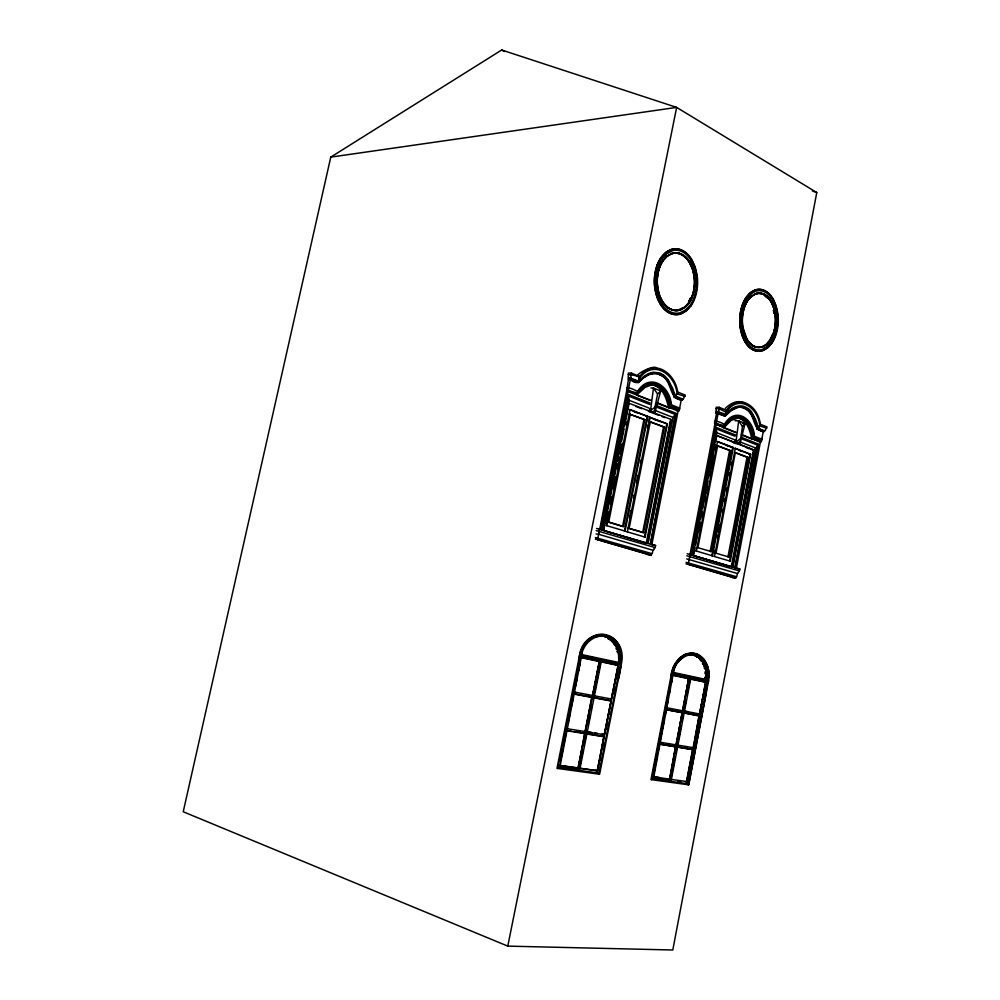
<?xml version="1.0" encoding="UTF-8"?>
<svg xmlns="http://www.w3.org/2000/svg" width="1000" height="1000" viewBox="0 0 1000 1000"><rect width="100%" height="100%" fill="white"/><g stroke="black" fill="none" stroke-linecap="round" stroke-linejoin="round"><path stroke-width="1.5" d="M705.987 679.463L705.888 670.212L702.775 662.113L706.1 670.263L706.2 679.5M651.012 387.95L653.475 388.025L660.738 390.962L657.6 394.025L655 407.125L654.95 412.388L649.05 411.362M604.288 636.337C600.037 634.625 615.688 639.663 615.662 643.475C619.688 648.938 620.988 656.1 619.913 662.725L618.612 662.463L618.9 656.1L617.95 650.625L614.138 642.938L616.737 646.875L618.513 652L618.825 662.5M639.7 376.587L631.512 373.125L628.438 373.062L628.4 375.062A3.5 2.362 -88.2 0 1 628.288 376.15A5.362 3.6 -88.1 0 0 628.2 376.7A2.375 1.6 -88.1 0 0 628.175 377.212L638.675 381.138L643.575 376.562L648.5 373.575L653.35 372.188L660.212 373.113L664.4 375.712L668.138 379.8L672.8 388.525L675.175 395.95L682.7 399L682.55 399.725L680.362 399.65M735.037 420.688L738.7 420.863L745.138 423.475L742.475 426.475L739.9 443.75L733.612 442.5M726.575 410.412L719.325 407.337L716.263 407.225L716.225 409.087A3.287 2.1 -87 0 1 716.112 410.125A5.038 3.2 -87 0 0 716.038 410.637A2.237 1.425 -87 0 0 716.012 411.125L725.863 414.312A1.887 1.45 71 0 0 725.888 413.85A4.537 3.462 71 0 0 725.863 413.4L726 413.562M639.15 379.438L638.95 379.6A2.925 2.138 73.7 0 1 638.938 378.875C642.337 375.625 629.688 374.938 628.175 374.55M705.337 679.325L707.275 679.725C709.163 669.737 704.312 656.712 693.2 655.013L693.925 655.175M705.512 678L705.413 676.625M738.238 418.013L731.175 420.375L724.038 427.537L714.7 423.663M671.125 676.1C671.7 663.913 682.663 649.825 696 653.7M579.15 658.425C581.675 623.2 628.775 629.188 621.35 664.062L599.612 774.237L556.987 768.375L579.6 655.188M628.425 389.25L630.363 379.637L628.438 379.462L628.45 377.85M631.213 374.738L630.662 377.75M630.475 378.825L630.35 379.513L638.275 382.713L643.337 377.962L648.162 375.037M618.075 680.413C622.6 663.863 625.812 636.75 602.525 634.138C590.788 633.875 581.838 644.4 579.675 655.2L621.35 664.062L621 665.612M738.538 572.125L737.738 573.438M654.163 548.812L654.038 549.4A1.262 1.25 55.6 0 1 653.225 550.225M599.212 531.05L598.638 534.1M738.213 407.362L731.838 409.988L725.163 416.163L716.237 413.237L716.25 411.725M714.7 424.288L715.875 424.75M599.725 529.312L626.75 390.475M762.013 438.237L761.825 439.212L754.388 436.238C753.838 419.113 735.438 405.613 724.463 424.288C710.288 417.137 712.35 424.312 724.613 425.538M762.05 438.05L763.25 431.712C751.438 429.738 755.8 411.688 743.863 408.062M761.513 440.887L753.938 437.512C753.5 420.425 735.212 407.025 724.4 425.75M816.775 192.55L672.788 950L507.788 946.125L183.225 811.762L330.763 157.125L501.688 50L676.65 107.4L816.775 192.55L812.387 190.987M734.438 452.463L747.013 457.262L727.938 556.862L728.888 556.987L747.962 457.325L735.387 452.525L716.05 553.062L715.1 552.938L728.888 556.987M686.3 782.588L692.65 749.237L677.1 746.7M693.175 747.675L699.137 715.525L693.4 748.45M699.3 714.663L706.175 681.688M686.688 781.562L692.862 749.287M699.613 713.988L705.738 682.013L689.788 678.625M687.225 783.662L705.85 680.4M730.238 561.188L750.688 454.275L735.3 448.35L734.675 448.312L750.05 454.225L729.613 561.112L730.238 561.188L713.875 556.35M687.962 784.737L707.837 680.825M688.65 784.825L705.55 696.388L708.825 672.1L707.837 667.013L703.587 658.962L697.725 654.375L691.988 653.025L684.725 654.575L679.237 658.538L673.988 665.837L671.612 673.075L650.975 779.6L688.7 784.837L708.562 680.975C710.575 670.975 707.175 658.425 697.113 654.1M731.25 566.95L753.612 449.95L716.488 435.5M715.612 441.6L716.787 435.513L753.913 449.963L731.963 567.013M736.575 544.05L732.188 567.038L733.512 567.425M737.163 540.988L741.55 518M742.138 514.938L748.575 481.225M749.163 478.162L753.55 455.175M754.137 452.113L754.725 449.05M733.037 567.312L755.875 447.975A1.45 0.825 -28.6 0 0 756.175 447.7M740.713 438.488L757.887 445.25L735.025 567.875L758.637 444.137L741.625 437.425M735.25 568.062L736.35 568.212L760.413 442.038L741.85 434.663M732.362 577.612L735.675 578.075L735.95 576.613M687.188 553.75L739.85 569L739.475 570.95L686.8 555.775M651.675 779.688L672.312 673.225M655.387 764.812L655.975 761.812M660.35 739.163L660.938 736.175M653.55 775.35L654.987 767.913M655.562 764.938L657 757.513M658.438 750.075L659.013 747.1M659.587 744.125L676.087 746.875L659.587 744.125L659.737 743.4L662.638 743.875M660.537 739.225L661.975 731.838M662.55 728.875L663.975 721.488M665.413 714.1L665.987 711.137M666.5 708.45L668.062 700.375M669.488 693.012L670.062 690.075M671.488 682.712L672.062 679.762M688.65 678.7L672.913 675.35L672.487 674.513M697.925 547.525L717.638 445.737L716.675 445.675L730.525 450.662L711.087 551.55L710.138 551.425L729.575 450.6M672.788 675L688.713 678.388L683.012 710.863L666.237 707.65M669.5 779.137L675.6 746.462L669.712 779.975L688.787 677.987M682.362 712.362L675.775 745.537L672.875 745.062M682.337 711.45L688.713 678.388M712.463 555.812L733.3 447.575L717.525 441.5L696.325 550.913L695.688 550.837L712.463 555.812L711.825 555.725L732.663 447.537L716.888 441.463M678.363 739.137L678.938 736.188M687.463 691.888L688.025 688.95M671.388 776.375L671.95 773.438M672.525 770.5L673.938 763.15M674.5 760.212L675.062 757.275M676.475 749.925L677.05 746.988L693.162 749.675L677.05 746.988M678 742.013L677.95 745.2M678.587 738.95L680.95 726.7M682.425 719.05L683.012 715.987M683.6 712.925L699.613 715.962L683.662 712.6M684.55 707.975L686.025 700.35M687.487 692.725L688.95 685.113M689.538 682.062L690.662 679.125M714.463 553.3L715.05 550.262M717.387 538.088L717.975 535.037M718.562 532L720.025 524.388M722.375 512.212L722.95 509.175M724.425 501.562L725 498.525M726.475 490.913L727.05 487.875M729.4 475.7L729.987 472.65M731.45 465.05L732.038 462M653.112 777.575L671.225 780.188L690.8 678.413L673.05 674.638M714.513 556.425L735.3 448.35M714.6 423.525L714.762 422.463M716.55 413.363L715.037 421.087M690.013 554.538L714.85 424.338M735.675 578.075L688.225 564.212L689.85 556.225M689.862 556.175L690.263 554.15M691.275 554.725L716.112 423.713M718.7 410.487L718.462 411.675M715.987 424.35L736.312 432.475M761.388 441.562L753.6 438.475C753.238 421.4 735.037 408.075 724.35 426.85L716.137 423.587L718.112 413.425M725.163 416.163L718.138 413.312L718.275 412.625M727.788 412.938L725.487 415.438L718.3 412.525L718.438 411.812M718.737 410.275L719.025 408.862M726.062 412.675A2.487 1.963 -87.1 0 1 726.15 412.225L719.05 408.725L719.325 407.337M693.938 555.612L693.1 555.363L716.862 432.837A1.475 1.087 62.3 0 0 716.938 432.337M693.512 555.575L694.987 547.987M695.575 544.938L699.987 522.15M700.588 519.113L702.05 511.512M702.65 508.462L707.95 481.112M708.538 478.075L715.025 444.637M705.925 493.025L706.513 489.988M699.525 531.087L700.987 523.488M702.463 515.9L703.05 512.863M705.413 500.712L706 497.675M707.463 490.075L708.062 487.038M710.413 474.888L711 471.85M711.587 468.812L713.95 456.65M715.413 449.062L716 446.025M648.112 543.638L673.125 417.325A1.525 0.825 -30.5 0 0 673.438 417.038M655.512 406.688L675.337 414.462L650.375 544.275L676.175 413.3L655.863 405.312M678.125 411.087L651.825 544.65L651.213 544.462M677.537 410.513L679.163 410.6L679.362 409.525L670.788 406.125C669.912 387.625 649.712 373.375 637.513 392.912C622.562 390.45 623.488 383.575 637.775 391.6M647.75 554.65L651.087 555.1L651.388 553.562M596.575 528.438L655.575 545.487L655.163 547.562L596.15 530.588M596.362 682.275L596.95 679.287M598.438 671.838L599.025 668.85M580.962 760.775L579.487 768.238L597.175 770.713M581.562 757.788L583.05 750.325M584.525 742.862L586.013 735.4M586.562 732.638L587.25 732.013M588.488 722.975L589.963 715.55M591.438 708.138L592.025 705.175M594.038 697.875L593.562 697.412L611.213 700.725L604.487 734.788M594.487 692.775L595.962 685.387M596.55 682.438L598.013 675.05M598.6 672.1L600.725 661.438M629.462 517.975L630.975 510.337M633.4 498.137L634.012 495.075M636.438 482.875L637.95 475.238M640.387 463.038L640.987 459.988M647.362 427.938L647.975 424.888M648.575 421.838L649.188 418.775M650.125 417.287L627.362 531.775L626.725 531.7L645.088 537.125L667.438 423.938L649.488 417.25L667.438 423.938M629.15 528.25L650.325 421.75L649.362 421.712L664.463 427.15L643.612 532.65L628.2 528.138L643.612 532.65M642.663 532.537L663.512 427.088M603.925 736.45L597.562 771.625M604.125 735.512L611.213 700.725M611.2 699.762L618.737 664.812M579.05 768.15L597.375 770.75L604.15 736.5M611.55 699.05L618.25 665.15L600.3 661.35M597.938 770.088L598.525 767.125M599.987 759.75L600.562 756.787M602.025 749.412L603.488 742.025M605.962 729.488L607.475 721.825M608.987 714.163L609.587 711.1M613.013 693.787L614.525 686.162M616.025 678.538L617.537 670.913M666.8 423.9L644.45 537.05L645.088 537.125M598.775 774.125L620.55 663.9M670.7 419.4L646.25 543.263L604.837 530.925M646.975 543.325L671 419.412L630.237 403.713M648.125 539.075L648.725 536.025M650.225 528.387L652.638 516.175M653.238 513.125L655.65 500.913M656.25 497.85L659.562 481.062M660.163 478L662.575 465.788M664.087 458.162L664.688 455.1M665.288 452.05L667.7 439.837M669.2 432.2L671.612 419.988M598.987 532.263L598.875 532.837M601.487 528.1L628.3 394.462L650.062 403.025M601.788 529.8L628.612 396.125L649.85 404.462M602.825 530.112L603.263 527.125M629.25 399.787A1.562 1.1 65.3 0 1 629.225 400.213L603.138 530.237L604.075 530.513M603.362 530.487L603.962 527.463M603.675 530.487L617.038 463.812M617.65 460.788L620.988 444.113M621.6 441.087L624.025 428.963M624.637 425.925L629.188 403.2M606.525 523.987L608.975 511.788M610.5 504.15L612.025 496.525M613.55 488.9L616 476.7M617.525 469.062L619.975 456.863M620.588 453.812L622.725 443.125M626.388 424.825L627 421.775M557.8 768.475L580.462 655.362M630.087 409.6L606.85 525.588L606.213 525.513L625.062 531.087L647.875 416.425L630.087 409.6L629.45 409.562L647.237 416.388L624.425 531.013L625.062 531.087M571.35 705.85L571.962 702.812M578.35 670.863L578.962 667.85M560.538 760.925L562.962 748.838M563.575 745.812L565.988 733.713M568.513 721.125L570.013 713.612M571.525 706.1L573.025 698.6M574.475 694.212L574.087 693.325M575.538 686.062L577.038 678.587M578.525 671.112L580.025 663.637M630.312 414.137L608.713 522.025L623.562 526.55L644.837 419.675L629.35 414.087L644.837 419.675M559.763 767.675L581.638 655.625M623.562 526.55L622.6 526.438L643.888 419.625M584.888 733.363L577.987 768.025L559.2 765.362M585.237 731.625L591.875 697.087M592.438 695.45L599.263 661.137L582.375 657.562M507.788 946.125L676.65 107.4L330.763 157.125M627.137 387.788L628.438 379.462M626.663 390.375L626.838 389.25M599.225 530.962L599.663 528.812M651.087 555.1L597.587 539.538L598.612 534.263L596.1 533.95M631.213 374.6L631.512 373.125M601 529.5L600.35 529.312L628.425 389.3M641.175 379.325L638.6 381.938L630.5 378.663L630.65 377.9M708.238 682.438L708.55 680.975L671.562 673.062M759.312 441.975L761.15 441.562M677.013 411.05L678.913 410.588M638.638 381.138L638.975 380.725A2 1.462 73.7 0 0 639 380.238A4.812 3.513 73.7 0 0 638.962 379.75L638.95 379.6M673.637 671.012L673.275 672.425L707.275 679.725M581.938 653.037L581.538 654.538L619.913 662.725M660.738 390.962L654.95 412.388L647.862 410.55M673.5 671.5C674.875 662 686.825 652.638 693.713 655.138M581.8 653.55C584.212 643.763 593.525 634.738 604.163 636.325M738.6 571.812L739.375 570.975M654.237 548.462L655.05 547.587M716.9 432.738L735.588 440.163M725.85 413.25L725.85 413.212A2.763 2.112 70.9 0 1 725.85 412.575L726.1 411.613M760.15 424.175L767.025 426.9L766.775 428.237L759.25 425.737A2.45 1.75 -47.8 0 0 759.05 426.138M758.825 426.75L759.013 426.737A2.725 1.675 -33.4 0 1 759.35 426.25L760.125 425.525M677.5 393.462L676.725 394.188A2.875 1.663 -35.4 0 0 676.3 394.738L676.188 394.412M677.513 392.025L685.238 395.087L684.963 396.5L676.55 393.675A2.587 1.75 -49.8 0 0 676.325 394.1M676.112 394.762L676.213 394.85A4.725 2.725 -35.5 0 1 675.975 395.238A1.975 1.137 -35.5 0 1 675.662 395.613L675.662 395.613A2.662 1.8 -49.9 0 0 675.925 395.075M629.188 400.325L648.975 408.038M581.525 650.837L581.788 650.163M673.4 668.3L673.438 667.625M582.375 648.85L582.688 648.213M758.363 427.625L758.438 427.562A1.863 1.137 -33.5 0 0 758.713 427.212A4.475 2.737 -33.6 0 0 758.925 426.875L759.013 426.737M637.575 391.362C650.163 371.7 670.3 386.525 671.413 404.988M773.763 307.762L771.237 302A27.375 16.863 -89.2 0 0 755.425 294.088L751.3 296.525L755.725 293.762A27.7 17.062 -89.2 0 1 771.775 301.863L775.763 314.2A26.95 16.587 -89.2 0 1 770.825 340L767.188 344.162L763.088 346.725A27.7 17.062 -89.2 0 1 746.963 339.137L742.663 326.587A26.637 16.4 -89.2 0 1 747.688 300.6L751.538 296.225M770.825 340L767.275 344.162L763.175 346.725M771.663 341.725L767.8 346.262L763.337 349.062M630.363 379.637C639.963 387.688 640.375 376.9 648.475 374.312C652.1 372.675 656.35 372.312 660.075 373.862C673.6 377.837 668.9 398.025 682.55 399.725M766.625 344L770.238 339.762A26.612 16.387 -89.2 0 0 775.113 314.275L773.713 307.7M766.65 344.087L770.35 339.762A26.625 16.387 -89.2 0 0 775.238 314.275M750.962 296.312L747.362 300.512A26.862 16.55 -89.2 0 0 744.45 305.938M747.562 300.613L751.45 296.225M750.837 294.062L746.85 298.562A29.362 18.075 -89.2 0 0 741.3 327.225L743 334.525L745.837 340.825A30.175 18.575 -89.2 0 0 763.5 349.062L767.962 346.262L771.825 341.725A29.35 18.062 -89.2 0 0 777.2 313.65L775.575 306.488L772.862 300.225A30.175 18.575 -89.2 0 0 755.387 291.388L750.675 294.062L746.688 298.562A29.35 18.088 -89.2 0 0 741.137 327.238L742.85 334.525L745.675 340.825M686 309.575L690.475 304.862A31.2 20.275 89.3 0 0 696.338 275.188L694.325 267.525L691.25 260.8M726.038 411C738.975 391.675 758.95 406.688 760.387 425.062M726.162 412.225C738.438 393.462 758.525 407.65 759.862 425.988M725.562 414.637C730.325 408.638 739.163 402.812 746.65 407.7C757.087 412.362 752.712 429.15 764.663 430.6L764.525 431.287L757.562 428.612M666.875 256.012L662.85 260.375A28.562 18.575 89.3 0 0 659.613 266.062M659.6 295.2L657.688 287.962A28.312 18.413 89.3 0 1 663.188 260.462L667.45 255.9M663.188 260.462L667.212 256.225M662.025 258.25L666.475 253.588L671.575 250.875M639.087 377.188C653.688 357.113 675.738 373.038 677.788 392.975M639.188 378.988A2.65 1.975 -86.2 0 1 639.263 378.5C653.525 358.762 675.2 374.4 677.2 393.938M678.388 660.037L678.825 659.6M727.2 413.537C738.9 397.55 757.375 413.137 757.738 428.537M725.312 408.413C729.85 403.762 736.812 399.775 743.363 402.537M740.1 438.85L735.95 442.212L732.288 441.987M655 407.125L650.512 410.662L653.475 388.025L657.6 394.025M729.35 411.575L735.788 407.85M590.188 639.375L589.438 639.725L589.963 639.338M643 377.95L647.825 375.025L652.9 373.663M683.438 656.5L676.85 662.763L672.55 673.025L707.7 680.55C712.738 665.775 696.237 646.75 682.35 657.062M766.85 343.875L762.562 346.65A27.613 17.012 -89.2 0 1 749.825 343.525M750.987 296.413L755.288 293.962A27.513 16.95 -89.2 0 1 771.237 302M729.9 420.312L731.7 419.263M681.012 312.425L686.162 309.575M679.35 309.625L681.675 308.337M679.438 309.775L681.862 308.463M684.812 307.025L680.275 309.613A29.25 19.013 89.3 0 1 662.188 301.288L659.25 295.113L657.562 287.975M684.938 307.025L680.175 309.862A29.35 19.087 89.3 0 1 665.863 306.2M667.05 256.1L672.125 253.412A29.45 19.15 89.4 0 1 690.2 262.5L693.025 268.675L694.725 275.725A28.65 18.613 89.3 0 1 689.338 302.987L685.288 307.325L680.7 309.938A29.45 19.15 89.3 0 1 662.55 301.413L659.338 295.05M667.1 256.238L671.838 253.762A29.1 18.925 89.3 0 1 689.688 262.738M666.9 256.112L671.538 253.525A29.238 19.013 89.3 0 1 689.5 262.663L692.487 268.85M592.4 638.025L593.538 637.475M765.062 430.562L765.362 430.35A2.725 2.662 50.9 0 0 765.713 429.375A3.45 3.362 51.2 0 1 765.85 428.913A1.587 1.55 51.1 0 1 766.05 428.512L766.45 428.237M684.388 655.987L684.912 655.775M639.15 378.512L639.175 377.837M764.312 431.3L763.863 431.85L756.888 429.137M682.325 399.738C668 400.763 672.95 378.05 659.3 374.562M683.062 398.988L683.45 398.738A2.888 2.825 45 0 0 683.825 397.713A3.65 3.575 45.4 0 1 683.975 397.212A1.688 1.65 45.2 0 1 684.188 396.8L684.625 396.5M596.487 636.45L594.712 637M761.725 440.562L761.963 439.263M679.525 409.525L679.788 408.162M686.275 655.2L688.637 654.812L687.562 654.987M651.137 385.112L645.138 387.362L636.987 394.812M650.212 374.15L655.212 373.575M688.425 654.762L689.175 654.75M599.5 635.975L597.688 636.188M735.238 418.075C746.85 416.413 751.462 430.037 753.1 439.075L760.725 442.1M737.875 407.35L740.263 407.225M649.85 385.087C662.375 383.438 667.987 397.8 669.875 407.762L668.6 407.713C666.562 398.638 662.6 386.213 651.787 384.988M689.488 654.675L690.775 654.712M599.888 635.9L602.925 636.188M639.7 376.475C629.913 377.525 652.925 364.025 656.525 368M628.325 378.638L630.5 378.663M626.613 390.363L637.463 394.075C649.525 374.5 669.625 388.675 670.413 407.125L679.163 410.6M626.775 391.188L651.2 400.438M650.85 409.188L649.587 409.137L650.863 409.188M716 408.6L719.05 408.725M653.95 410.825L655.212 410.887M716.137 412.45L718.3 412.525M716.237 413.237L718.138 413.312M646.275 416.35L647.875 416.425M742.7 423.363L745.138 423.475L739.9 443.75L735.95 442.212L738.7 420.863L742.475 426.475M714.562 423.512L716.137 423.587M753.1 439.075L751.825 439C750.075 431.087 747.412 420.763 738.637 418.137M738.875 442.25L740.138 442.325M733.3 447.575L725.975 445.275M752.025 449.85L753.612 449.95M749.1 454.162L750.688 454.275M747.013 457.262L747.962 457.325M601.7 635.938L602.85 636.075M739.938 407.212L742.262 407.463M599.237 529.175L600.35 529.312M595.375 537.55L652.237 553.737L652.925 550.262L598.612 534.263M595.675 537.663L597.9 537.95M652.5 545.1L655.575 545.487M595.363 539.25L597.587 539.538M692.337 654.85L690.562 654.675L693.413 655.05L692.125 654.812M689.587 554.412L690.688 554.55M686.712 558.925L737.387 573.5L736.75 576.788L686.05 562.325M736.8 568.587L739.85 569M654.875 373.575L657.463 373.888M686.012 563.913L688.225 564.212M651.875 778.713L688.15 783.787M573.088 768.138L576.112 768.55M558.013 767.438L598.975 773.112M656.025 777.025L659.137 777.487M652.85 776.75L669.287 779.075M677.812 781.05L680.662 781.45M566.2 729.3L566.85 729.412M577.362 731.125L580.363 731.625M585.5 732.463L584.875 732.362L591.975 696.675L592.6 696.8M589.487 733.112L592.425 733.587M587.925 733.388L590.85 733.863M566.438 730.362L571.163 731.125M573.913 731.55L577.163 732.113M580.062 732.562L584.675 733.312L578.162 768.913L599.675 660.775L592.762 695.537L573.913 691.95M585.938 733.512L602.475 736.237M566.6 730.7L584.612 733.625M677.013 744.987L692.95 747.625M667.075 744.1L669.975 744.587M684.262 747.438L687.1 747.9M588.95 732.05L591.875 732.525M594.8 733.012L597.737 733.487M586.287 731.787L604.275 734.737M659.237 743.75L674.15 746.225M592.1 697.138L573.775 693.713M573.925 694.087L591.812 697.438M593.5 697.75L610.95 701.012M604.862 636.487L604.062 636.3L606.562 636.862M607.725 637.275C604.587 636.025 614.987 641.9 608.763 638.075M685.025 711.9L687.837 712.425M675.138 710.088L678.025 710.638M685.238 712L688.05 712.525M690.863 713.062L693.675 713.587M669.287 709.475L672.163 710.025M685.15 712.475L687.962 713M667.4 709.538L682.175 712.325L676.45 744.95L660.512 742.312M683.263 712.525L697.725 715.263M586.112 695.05L589.087 695.612M606.912 637.238L605.225 636.613M608.5 638.538L611.025 639.025M608.713 638.513L612.025 641.312M608.263 639.038L612.05 639.763M695.725 655.85L696.425 656.125L694.225 655.288L694.938 655.5M610.887 640.05L611.35 640.462M698.088 657.175C694.262 654.225 704.6 662.275 698.525 657.5M696.05 656.425L698.562 656.9M685.163 711.188L687.975 711.725M610.5 640.1L613.038 640.588M613.95 642.475L612 640.588L614.35 642.975M697.438 657.05L696.762 656.712L697.887 657.375M696.988 657.038L699.513 657.513M611.438 641L613.962 641.488M612.312 641.963L614.837 642.45M699.587 659.312L702.1 659.8M613.125 642.987L615.662 643.475M702.438 661.625L701.012 659.788L702.987 662.163M700.362 660.212L702.875 660.7M613.888 644.087L616.413 644.575M701.075 661.175L703.6 661.663M614.375 644.362L615.262 645.525M614.587 645.238L617.112 645.725M702.362 663.275L704.875 663.763M702.925 664.4L705.438 664.887M616.675 649.15L616.45 648.512L616.888 649.8M616.287 648.988L618.812 649.488M704.812 668.2L704.425 667.55L704.762 668.775M704.237 668.037L706.75 668.525M617.075 651.688L619.6 652.188M704.963 671.963L707.475 672.463M705.075 673.312L707.588 673.825M705.45 673.962L705.675 674.663M705 677.425L707.513 677.938M704.9 678.288L707.412 678.8M673.288 673.438L653.413 778.938L652.3 778.7M618.375 663.438L596.775 772.738M705.5 682.275L690.125 679.013M581.375 656.888L601.35 661.125L579.875 769.15L559.475 766.237L559.637 765.462L577.775 767.975M598.987 661.413L581.225 657.663M601.2 661.875L617.975 665.425M700.037 680.387L702.837 680.975M699.4 713.938L684.513 711.137M611.337 699L594.45 695.85M585.013 731.575L567.55 728.775M603.888 736.762L586.85 734.038M686.475 781.5L671.363 779.463M595.65 770.2L595.562 770.263M604.65 636.45L605.475 636.663M597.625 539.788L648.275 554.513M688.1 564.4L733.025 577.513M694.663 556.013L729.788 566.512M605.15 530.938L646.562 543.275M694.975 556.013L730.1 566.525M609.237 522.362L622.6 526.438M696.963 547.4L711.087 551.55M741.925 407.45C751.513 409.787 755.025 420.688 757.225 429.15M657.125 373.875C667.562 376.413 671.862 388 674.388 397.3M694.725 655.462L695.5 655.713M717.638 445.737L730.525 450.662M650.325 421.75L664.463 427.15M739.312 450.4L742.113 451.475M633.962 411.625L638.062 413.2M654.3 419.425L660.075 421.637M635.925 406.475L641.7 408.713M648.913 411.5L659 415.412M661.888 416.525L664.775 417.65M654.625 410.25L673 417.413M733.462 442.625L736.312 443.738M746.312 447.625L749.175 448.738M739.912 441.863L755.763 448.05M734.987 436.238L716.388 428.913L691.388 554.825L716.125 427.362L735.962 435.188M656.888 402.688L678.45 411.163M636.8 395.15L649.837 400.3M657.087 403.162L668.675 407.75M671.275 404.775L679.65 408.113L681.188 400.175L674.05 397.287M722.95 427.55L735.7 432.6M741.363 434.85L752.688 439.338M695.225 655.65L695.938 655.9M696.213 656.075L696.9 656.375M501.688 50L504.4 51.562M696.3 656.425L696.975 656.75M608.413 638.225L609.438 638.9M609.225 638.862L610.2 639.6M611.062 639.775L612.225 640.638M699.762 659.2L700.738 660.1M613.088 642.312L612.45 641.787L612.863 642.275M661.137 303.188L657.913 296.413L655.95 288.6M659.688 296.363L661.988 301.375A29.35 19.087 89.3 0 0 664.825 305.15M694.488 267.525L691.413 260.788A32.075 20.85 89.4 0 0 671.737 250.875L666.637 253.575L662.188 258.25A31.212 20.3 89.3 0 0 656.112 288.587L658.075 296.4L661.3 303.175A32.075 20.85 89.3 0 0 681.175 312.425M689.5 262.65L692.362 268.85M746.862 339.137L744.087 333.2L742.537 326.587M743.863 333.275L746.587 339.012A27.513 16.938 -89.2 0 0 762.688 346.55M745.875 337.925L742.625 327.95M772.712 300.238L775.425 306.488L777.038 313.663M771.137 301.925L773.637 307.762M703.562 664.65L703.825 665.763M616.413 647.938L616.663 648.562M657.675 289.425L659.038 295.175M617.487 651.162L617.788 652.5L617.438 651.787M692.938 268.675L694.638 275.725M692.45 268.788L694.175 275.8A28.3 18.4 89.3 0 1 688.85 302.75L684.75 307.25L688.725 302.75A28.438 18.487 89.3 0 0 694.137 275.775M692.362 268.738L694.05 275.812A28.438 18.487 89.3 0 1 688.65 302.863M773.625 307.663L775.113 314.275A26.75 16.475 -89.2 0 1 770.288 339.862M773.65 310.3L774.175 312.95M774.038 312.95L773.45 310.338L773.962 312.987M705.525 672.025L705.662 674M725.975 413.738A2.562 2.013 -87.2 0 1 725.875 414.288M758.688 427.05A2.525 1.8 -48 0 1 758.438 427.537M716.325 430.288A3.45 2.537 62.3 0 0 716.488 430.75A6.112 4.487 62.4 0 1 716.712 431.3M756.9 446.225A3.388 1.938 -28.5 0 0 756.775 446.55A6.012 3.425 -28.8 0 1 756.637 446.95M639.1 380.112A2.712 2.025 -86.3 0 1 639 380.712M628.575 397.587A3.663 2.587 65.4 0 0 628.763 398.088A6.488 4.55 65.4 0 1 629 398.675M674.287 415.487A3.575 1.925 -30.4 0 0 674.137 415.838A6.338 3.4 -30.6 0 1 673.962 416.25M748.913 342.562A27.613 17.012 -89.2 0 1 746.4 339.075M759.525 293.337A27.5 16.95 -89.2 0 1 771.087 302M755.138 293.962A27.5 16.95 -89.2 0 1 758.062 293.337M741.85 322.4A26.862 16.55 -89.2 0 1 741.825 319.525M742.575 312.462A26.862 16.55 -89.2 0 1 744 307.175M765.288 295.837A27.5 16.95 -89.2 0 1 767.2 297.525M765.15 295.85A27.5 16.95 -89.2 0 1 767.05 297.525M755.625 293.762A27.7 17.062 -89.2 0 1 771.688 301.863M742.8 326.662A26.962 16.6 -89.2 0 1 747.887 300.35M762.788 346.413A27.375 16.85 -89.2 0 1 746.775 338.913M742.062 322.388A26.762 16.488 -89.2 0 1 742.038 319.525M742.35 315.262A26.762 16.488 -89.2 0 1 747.5 300.5M765.113 295.963A27.35 16.863 -89.2 0 1 767.013 297.65M772.387 334.487A26.85 16.538 -89.2 0 1 770.387 338.688M671.7 253.625A29.25 19.013 89.3 0 1 689.638 262.65M656.888 285.025A28.562 18.575 89.3 0 1 656.9 277.4M657.55 272.938A28.562 18.575 89.3 0 1 659.112 267.35M672.038 253.412A29.45 19.15 89.3 0 1 690.1 262.5M657.7 288.038A28.663 18.637 89.3 0 1 663.275 260.188M680.4 309.613A29.1 18.913 89.3 0 1 662.375 301.188M657.8 288.025A28.663 18.637 89.3 0 1 663.375 260.188M690.375 298.337A28.287 18.4 89.3 0 1 688.538 301.75M657.1 285.012A28.45 18.512 89.3 0 1 663 260.363M690.65 298.475A28.537 18.562 89.3 0 1 688.8 301.925M690.45 298.412A28.425 18.487 89.3 0 1 688.612 301.85M620.887 657.85L620.388 663.6L580.737 655.163C583.987 628.488 622.375 630.062 620.887 657.85M772.237 342.7L768.2 347.45L763.525 350.387A31.562 19.438 -89.2 0 1 745.037 341.775L742.075 335.188L740.288 327.55A30.712 18.925 -89.2 0 1 746.1 297.538L750.263 292.838L755.037 290.038A31.562 19.438 -89.2 0 1 773.325 299.312L776.162 305.85L777.85 313.35A30.7 18.9 -89.2 0 1 772.237 342.7M690.95 305.912L686.45 310.85L681.237 313.837A33.562 21.812 89.3 0 1 660.425 304.188L657.05 297.087L655 288.913A32.663 21.237 89.3 0 1 661.363 257.15L666.025 252.262L671.363 249.438A33.562 21.825 89.4 0 1 691.925 259.837L695.15 266.875L697.075 274.887A32.638 21.212 89.3 0 1 690.95 305.925M591.062 638.625L590.513 638.962L591.062 638.625M736.263 440.812L735.013 440.75L736.275 440.825M603.275 734.45L602.125 734.212L603.275 734.45M682.113 712.638L666.275 709.663L682.113 712.638M774.862 336.438A30.888 19.025 -89.2 0 0 759.575 289.4A30.888 19.025 -89.2 0 0 741.925 335A30.888 19.025 -89.2 0 0 774.862 336.438M657.288 264.825A32.837 21.35 89.3 0 0 675.6 314.538A32.837 21.35 89.3 0 0 694.287 265.738A32.837 21.35 89.3 0 0 657.288 264.825"/></g></svg>
